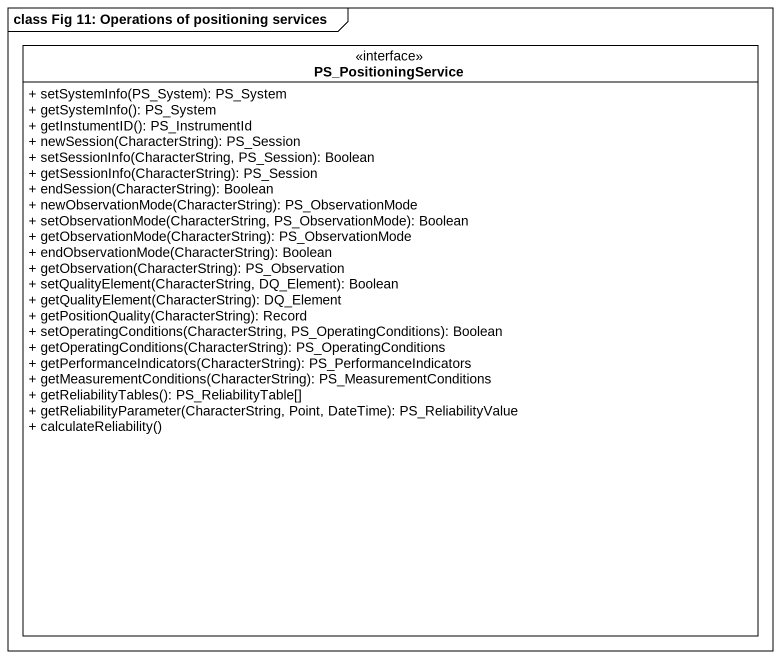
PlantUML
@startuml
mainframe class Fig 11: Operations of positioning services
hide circle
hide empty members
skinparam classAttributeIconSize 0
class PS_PositioningService <<interface>> #FFFFFF {
  + setSystemInfo(PS_System): PS_System
  + getSystemInfo(): PS_System
  + getInstumentID(): PS_InstrumentId
  + newSession(CharacterString): PS_Session
  + setSessionInfo(CharacterString, PS_Session): Boolean
  + getSessionInfo(CharacterString): PS_Session
  + endSession(CharacterString): Boolean
  + newObservationMode(CharacterString): PS_ObservationMode
  + setObservationMode(CharacterString, PS_ObservationMode): Boolean
  + getObservationMode(CharacterString): PS_ObservationMode
  + endObservationMode(CharacterString): Boolean
  + getObservation(CharacterString): PS_Observation
  + setQualityElement(CharacterString, DQ_Element): Boolean
  + getQualityElement(CharacterString): DQ_Element
  + getPositionQuality(CharacterString): Record
  + setOperatingConditions(CharacterString, PS_OperatingConditions): Boolean
  + getOperatingConditions(CharacterString): PS_OperatingConditions
  + getPerformanceIndicators(CharacterString): PS_PerformanceIndicators
  + getMeasurementConditions(CharacterString): PS_MeasurementConditions
  + getReliabilityTables(): PS_ReliabilityTable[]
  + getReliabilityParameter(CharacterString, Point, DateTime): PS_ReliabilityValue
  + calculateReliability()
}
@enduml
